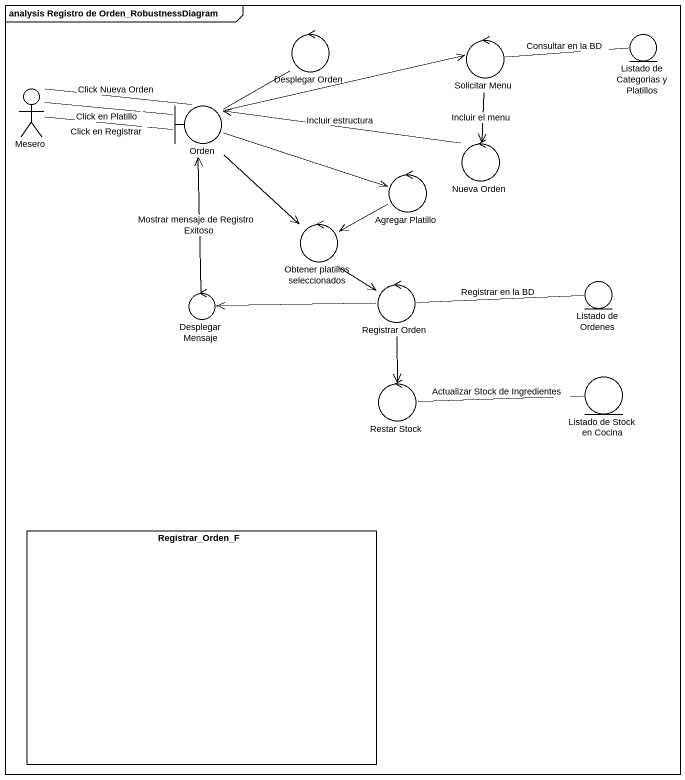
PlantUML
@startuml
mainframe analysis Registro de Orden_RobustnessDiagram
control "Desplegar Orden" as Desplegar_Orden
control "Solicitar Menu" as Solicitar_Menu
entity "Listado de Categorias y Platillos" as Listado_de_Categorias_y
actor Mesero
boundary Orden
control "Nueva Orden" as Nueva_Orden
control "Agregar Platillo" as Agregar_Platillo
control "Obtener platillos seleccionados" as Obtener_platillos
control "Registrar Orden" as Registrar_Orden
entity "Listado de Ordenes" as Listado_de_Ordenes
control "Desplegar Mensaje" as Desplegar_Mensaje
control "Restar Stock" as Restar_Stock
entity "Listado de Stock en Cocina" as Listado_de_Stock_en_Cocina
rectangle Registrar_Orden_F
Desplegar_Orden -- Orden
Solicitar_Menu --> Nueva_Orden : Incluir el menu
Listado_de_Categorias_y -left- Solicitar_Menu : Consultar en la BD
Mesero -right- Orden : Click Nueva Orden
Mesero -right- Orden : Click en Platillo
Mesero -right- Orden : Click en Registrar
Orden -right-> Solicitar_Menu
Orden -right-> Agregar_Platillo
Orden --> Obtener_platillos
Nueva_Orden -left-> Orden : Incluir estructura
Agregar_Platillo --> Obtener_platillos
Obtener_platillos --> Registrar_Orden
Registrar_Orden -right- Listado_de_Ordenes : Registrar en la BD
Registrar_Orden -left-> Desplegar_Mensaje
Registrar_Orden --> Restar_Stock
Desplegar_Mensaje -up-> Orden : Mostrar mensaje de Registro Exitoso
Restar_Stock -right- Listado_de_Stock_en_Cocina : Actualizar Stock de Ingredientes
@enduml
